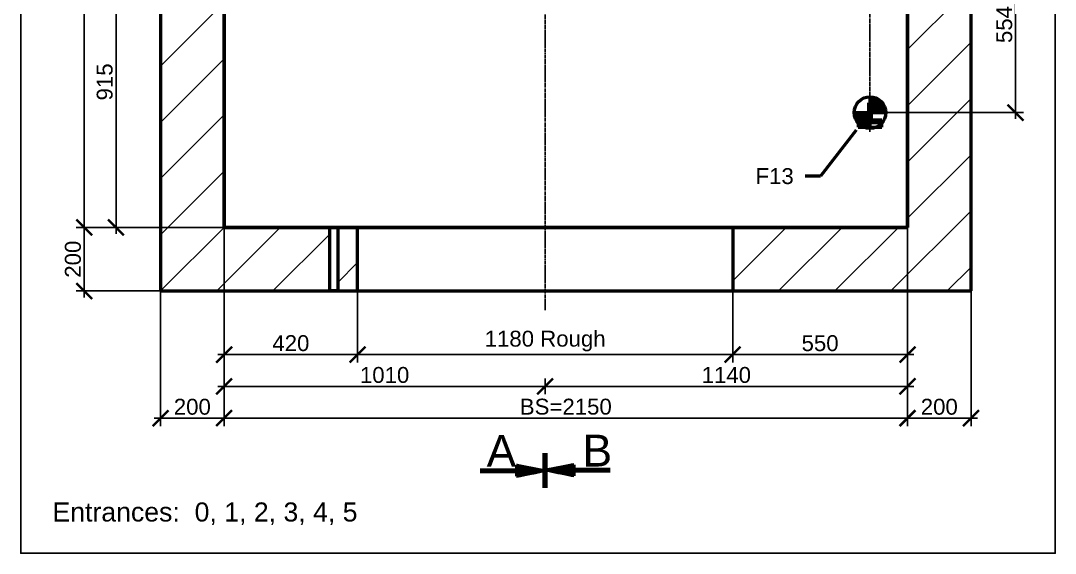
# Model space of a CAD drawing. Header units: millimetres. Extents: x -9546 to 173314, y -46180 to 27253.
# Drawn here: x -4618 to -1363, y -37458 to -35783 of the extents above; entities that cross this region are included whole.
import ezdxf

# ---------------------------------------------------------------- set-up
doc = ezdxf.new("R2010")
doc.units = ezdxf.units.MM
doc.linetypes.add('AM_ISO08W050', pattern=[18, 12, -1.5, 3, -1.5])
for name, color, linetype, lineweight in [('AM_0', 7, 'Continuous', 50), ('AM_5', 3, 'Continuous', 25), ('AM_8', 1, 'Continuous', 25), ('LDCar-AM_0', 7, 'Continuous', 50), ('LDCar-AM_7', 4, 'AM_ISO08W050', 25), ('LDGuides-AM_0', 7, 'Continuous', 50), ('LDShaft-AM_0', 7, 'Continuous', 50), ('LDShaft-AM_5', 3, 'Continuous', 25), ('LDShaft-AM_7', 4, 'AM_ISO08W050', 25)]:
    doc.layers.add(name, color=color, linetype=linetype, lineweight=lineweight)
doc.layers.add('AM_VIEWS', color=1, linetype='Continuous', lineweight=25, plot=False)
doc.styles.add('LD', font='ARIALUNI.ttf')
doc.styles.get("Standard").update_dxf_attribs({"font": 'ARIALUNI.ttf'})
doc.dimstyles.new('LIFT', dxfattribs={"dimtxt": 2.5, "dimasz": 2.5, "dimexe": 1.25, "dimexo": 0, "dimgap": 0.5, "dimtad": 1, "dimdec": 0, "dimzin": 1, "dimdsep": 46, "dimtxsty": 'LD', "dimblk": 'ARCHTICK', "dimcen": 0, "dimdle": 1, "dimclrd": 3, "dimclre": 3, "dimclrt": 4, "dimadec": 0, "dimazin": 0, "dimtp": 0.1, "dimtm": 0.1, "dimtfac": 0.71, "dimtdec": 0, "dimtix": 1, "dimtmove": 0, "dimatfit": 3, "dimfxl": 1, "dimtolj": 1, "dimarcsym": 0})

# ---------------------------------------------------------------- blocks, each defined once
blk = doc.blocks.new('LD_20260611094835_00000028')
at = {"layer": 'AM_8'}
for p, q in [((-200, 1567.8), (132.2, 1900)), ((-200, 1744.5), (-44.5, 1900)), ((109, 1700), (309, 1900)), ((285.8, 1700), (485.8, 1900)), ((462.6, 1700), (662.6, 1900)), ((639.3, 1700), (839.3, 1900)), ((816.1, 1700), (1016.1, 1900)), ((992.9, 1700), (1192.9, 1900)), ((1169.7, 1700), (1369.7, 1900)), ((1346.4, 1700), (1546.4, 1900)), ((1523.2, 1700), (1723.2, 1900)), ((1700, 1700), (1900, 1900)), ((1876.8, 1700), (2076.8, 1900)), ((2053.6, 1700), (2253.6, 1900)), ((2150, 1619.7), (2350, 1819.7)), ((2150, 1442.9), (2350, 1642.9)), ((-200, 1391), (0, 1591)), ((2150, 1266.1), (2350, 1466.1)), ((-200, 1214.2), (0, 1414.2)), ((2150, 1089.3), (2350, 1289.3)), ((-200, 1037.4), (0, 1237.4)), ((2150, 912.6), (2350, 1112.6)), ((-200, 860.7), (0, 1060.7)), ((2150, 735.8), (2350, 935.8)), ((-200, 683.9), (0, 883.9)), ((2150, 559), (2350, 759)), ((-200, 507.1), (0, 707.1)), ((2150, 382.2), (2350, 582.2)), ((-200, 330.3), (0, 530.3)), ((2150, 205.5), (2350, 405.5)), ((-200, 153.6), (0, 353.6)), ((2150, 28.7), (2350, 228.7)), ((-200, -23.2), (0, 176.8)), ((2098.1, -200), (2350, 51.9)), ((-200, -200), (0, 0)), ((-23.2, -200), (176.8, 0)), ((1600, -167.8), (1767.8, 0)), ((1744.5, -200), (1944.5, 0)), ((1921.3, -200), (2121.3, 0)), ((153.6, -200), (332.5, -21.1)), ((357.5, -172.8), (420, -110.3)), ((2274.9, -200), (2350, -124.9)), ((330.3, -200), (332.5, -197.8))]:
    blk.add_line(p, q, dxfattribs=at)
blk = doc.blocks.new('LD_20260611094835_00000029')
at = {"layer": 'LDShaft-AM_0'}
for p, q in [((0, 1900), (-200, 1900)), ((-200, 1900), (-200, -200)), ((2150, 1900), (0, 1900)), ((2350, 1900), (2150, 1900)), ((2350, -200), (2350, 1900)), ((0, 1700), (0, 0)), ((0, 0), (0, 1700)), ((0, 1700), (2150, 1700)), ((2150, 0), (2150, 1700)), ((2150, 1700), (2150, 0)), ((0, 0), (2150, 0)), ((332.5, 0), (0, 0)), ((357.5, 0), (332.5, 0)), ((332.5, -200), (332.5, 0)), ((420, 0), (357.5, 0)), ((357.5, 0), (357.5, -200)), ((1600, 0), (420, 0)), ((420, -200), (420, 0)), ((2150, 0), (1600, 0)), ((1600, 0), (1600, -200)), ((-200, -200), (0, -200)), ((0, -200), (332.5, -200)), ((332.5, -200), (357.5, -200)), ((357.5, -200), (420, -200)), ((420, -200), (1600, -200)), ((1600, -200), (2150, -200)), ((2150, -200), (2350, -200))]:
    blk.add_line(p, q, dxfattribs=at)
blk = doc.blocks.new('LD_20260611094835_0000002A')
at = {"layer": 'LDShaft-AM_7'}
for p, q in [((0, -1175), (0, 1045)), ((-1270, 0), (1400, 0))]:
    blk.add_line(p, q, dxfattribs=at)
blk = doc.blocks.new('LD_20260611094835_0000002E')
at = {"layer": 'LDCar-AM_7'}
blk.add_line((0, -614), (0, 614), dxfattribs=at)
blk = doc.blocks.new('LD_FORCE_TOP')
for p, q in [((0, 50), (0, -50)), ((0, 44.2), (5.5, 49.7)), ((0, 35.4), (12.9, 48.3)), ((0, 26.5), (19.5, 46)), ((0, 17.7), (25.4, 43.1)), ((0, 8.8), (30.7, 39.5)), ((0, 0), (35.4, 35.4)), ((-50, 0), (50, 0)), ((-49.7, -5.5), (-44.2, 0)), ((-48.3, -12.9), (-35.4, 0)), ((-46, -19.5), (-26.5, 0)), ((-43.1, -25.4), (-17.7, 0)), ((-39.5, -30.7), (-8.8, 0)), ((8.8, 0), (39.5, 30.7)), ((17.7, 0), (43.1, 25.4)), ((26.5, 0), (46, 19.5)), ((35.4, 0), (48.3, 12.9)), ((44.2, 0), (49.7, 5.5)), ((-35.4, -35.4), (0, 0)), ((-30.7, -39.5), (0, -8.8)), ((-25.4, -43.1), (0, -17.7)), ((-19.5, -46), (0, -26.5)), ((-12.9, -48.3), (0, -35.4)), ((-5.5, -49.7), (0, -44.2))]:
    blk.add_line(p, q)
blk.add_circle((0, 0), 50)
blk.add_solid([(0, 0), (0, 0), (0, 0)])
blk = doc.blocks.new('LD_20260611094835_00000032')
at = {"layer": 'LDCar-AM_0'}
blk.add_blockref('LD_FORCE_TOP', (0, 0), dxfattribs=at)
blk = doc.blocks.new('LD_20260611094835_00000033')
at = {"layer": 'LDGuides-AM_0'}
for p, q in [((5, 31), (-5, 31)), ((-5, 31), (-5, -24)), ((5, -24), (5, 31)), ((-5, -24), (-37.5, -24)), ((-37.5, -24), (-37.5, -31)), ((-37.5, -31), (37.5, -31)), ((37.5, -24), (5, -24)), ((37.5, -31), (37.5, -24))]:
    blk.add_line(p, q, dxfattribs=at)
blk = doc.blocks.new('LD_20260611094835_00000034')
at = {"layer": 'AM_0'}
for p, q in [((-37.5, 0), (-37.5, -15)), ((37.5, 0), (-37.5, 0)), ((37.5, -15), (37.5, 0)), ((-37.5, -15), (37.5, -15))]:
    blk.add_line(p, q, dxfattribs=at)
blk = doc.blocks.new('_ArchTick')
at = {"color": 0, "linetype": 'ByBlock', "const_width": 0.15}
blk.add_lwpolyline([(-0.5, -0.5), (0.5, 0.5)], dxfattribs=at)
blk = doc.blocks.new('*D2630')
at = {"layer": 'Defpoints', "color": 0, "transparency": 16777216}
for p in [(-3977.8, -36433.1), (-1827.8, -36433.1), (-1827.8, -37033.1)]:
    blk.add_point(p, dxfattribs=at)
at = {"layer": 'LDShaft-AM_5', "color": 3, "lineweight": -2, "transparency": 16777216}
for p, q in [((-3977.8, -36433.1), (-3977.8, -37058.1)), ((-1827.8, -36433.1), (-1827.8, -37058.1)), ((-3997.8, -37033.1), (-1807.8, -37033.1))]:
    blk.add_line(p, q, dxfattribs=at)
at = {"layer": 'LDShaft-AM_5', "color": 3, "lineweight": -2, "transparency": 16777216, "xscale": 50, "yscale": 50, "zscale": 50, "rotation": 180}
blk.add_blockref('_ArchTick', (-3977.8, -37033.1), dxfattribs=at)
at = {"layer": 'LDShaft-AM_5', "color": 3, "lineweight": -2, "transparency": 16777216, "xscale": 50, "yscale": 50, "zscale": 50}
blk.add_blockref('_ArchTick', (-1827.8, -37033.1), dxfattribs=at)
at = {"layer": 'LDShaft-AM_5', "color": 4, "transparency": 16777216, "insert": (-2902.8, -36997.2), "char_height": 50, "attachment_point": 5, "style": 'LD'}
blk.add_mtext('\\A1;BS=2150', dxfattribs=at)
blk = doc.blocks.new('*D2631')
at = {"layer": 'Defpoints', "color": 0, "transparency": 16777216}
for p in [(-4317.8, -35518.1), (-2967.8, -35518.1), (-2967.8, -36433.1)]:
    blk.add_point(p, dxfattribs=at)
at = {"layer": 'LDShaft-AM_5', "color": 3, "lineweight": -2, "transparency": 16777216}
for p, q in [((-4317.8, -36453.1), (-4317.8, -35498.1)), ((-2967.8, -35518.1), (-4342.8, -35518.1)), ((-2967.8, -36433.1), (-4342.8, -36433.1))]:
    blk.add_line(p, q, dxfattribs=at)
at = {"layer": 'LDShaft-AM_5', "color": 3, "lineweight": -2, "transparency": 16777216, "xscale": 50, "yscale": 50, "zscale": 50}
for p, rotation in [((-4317.8, -35518.1), 90), ((-4317.8, -36433.1), 270)]:
    blk.add_blockref('_ArchTick', p, dxfattribs=dict(at, rotation=rotation))
at = {"layer": 'LDShaft-AM_5', "color": 4, "transparency": 16777216, "insert": (-4353.3, -35975.6), "char_height": 50, "attachment_point": 5, "rotation": 90, "style": 'LD'}
blk.add_mtext('\\A1;915', dxfattribs=at)
blk = doc.blocks.new('*D2633')
at = {"layer": 'Defpoints', "color": 0, "transparency": 16777216}
for p in [(-4417.8, -34733.1), (-3977.8, -34733.1), (-3977.8, -36433.1)]:
    blk.add_point(p, dxfattribs=at)
at = {"layer": 'LDShaft-AM_5', "color": 3, "lineweight": -2, "transparency": 16777216}
for p, q in [((-4417.8, -36453.1), (-4417.8, -34713.1)), ((-3977.8, -34733.1), (-4442.8, -34733.1)), ((-3977.8, -36433.1), (-4442.8, -36433.1))]:
    blk.add_line(p, q, dxfattribs=at)
at = {"layer": 'LDShaft-AM_5', "color": 3, "lineweight": -2, "transparency": 16777216, "xscale": 50, "yscale": 50, "zscale": 50}
for p, rotation in [((-4417.8, -34733.1), 90), ((-4417.8, -36433.1), 270)]:
    blk.add_blockref('_ArchTick', p, dxfattribs=dict(at, rotation=rotation))
at = {"layer": 'LDShaft-AM_5', "color": 4, "transparency": 16777216, "insert": (-4453.6, -35583.1), "char_height": 50, "attachment_point": 5, "rotation": 90, "style": 'LD'}
blk.add_mtext('\\A1;TS= 1700', dxfattribs=at)
blk = doc.blocks.new('*D2634')
at = {"layer": 'Defpoints', "color": 0, "transparency": 16777216}
for p in [(-2377.8, -36808.1), (-1827.8, -36808.1), (-1827.8, -36833.1)]:
    blk.add_point(p, dxfattribs=at)
at = {"layer": 'LDShaft-AM_5', "color": 3, "lineweight": -2, "transparency": 16777216}
for p, q in [((-2377.8, -36808.1), (-2377.8, -36858.1)), ((-1827.8, -36808.1), (-1827.8, -36858.1)), ((-2397.8, -36833.1), (-1807.8, -36833.1))]:
    blk.add_line(p, q, dxfattribs=at)
at = {"layer": 'LDShaft-AM_5', "color": 3, "lineweight": -2, "transparency": 16777216, "xscale": 50, "yscale": 50, "zscale": 50, "rotation": 180}
blk.add_blockref('_ArchTick', (-2377.8, -36833.1), dxfattribs=at)
at = {"layer": 'LDShaft-AM_5', "color": 3, "lineweight": -2, "transparency": 16777216, "xscale": 50, "yscale": 50, "zscale": 50}
blk.add_blockref('_ArchTick', (-1827.8, -36833.1), dxfattribs=at)
at = {"layer": 'LDShaft-AM_5', "color": 4, "transparency": 16777216, "insert": (-2102.8, -36797.5), "char_height": 50, "attachment_point": 5, "style": 'LD'}
blk.add_mtext('\\A1;550', dxfattribs=at)
blk = doc.blocks.new('*D2636')
at = {"layer": 'AM_5', "color": 3, "lineweight": -2, "transparency": 16777216}
for p, q in [((-1827.8, -36433.1), (-1827.8, -36958.1)), ((-2967.8, -36908.1), (-2967.8, -36958.1)), ((-2987.8, -36933.1), (-1807.8, -36933.1))]:
    blk.add_line(p, q, dxfattribs=at)
at = {"layer": 'Defpoints', "color": 0, "transparency": 16777216}
for p in [(-1827.8, -36433.1), (-2967.8, -36908.1), (-1827.8, -36933.1)]:
    blk.add_point(p, dxfattribs=at)
at = {"layer": 'AM_5', "color": 3, "lineweight": -2, "transparency": 16777216, "xscale": 50, "yscale": 50, "zscale": 50, "rotation": 180}
blk.add_blockref('_ArchTick', (-2967.8, -36933.1), dxfattribs=at)
at = {"layer": 'AM_5', "color": 3, "lineweight": -2, "transparency": 16777216, "xscale": 50, "yscale": 50, "zscale": 50}
blk.add_blockref('_ArchTick', (-1827.8, -36933.1), dxfattribs=at)
at = {"layer": 'AM_5', "color": 4, "transparency": 16777216, "insert": (-2397.8, -36897.5), "char_height": 50, "attachment_point": 5, "style": 'LD'}
blk.add_mtext('\\A1;1140', dxfattribs=at)
blk = doc.blocks.new('*D2638')
at = {"layer": 'Defpoints', "color": 0, "transparency": 16777216}
for p in [(-3977.8, -36808.1), (-3557.8, -36808.1), (-3557.8, -36833.1)]:
    blk.add_point(p, dxfattribs=at)
at = {"layer": 'LDShaft-AM_5', "color": 3, "lineweight": -2, "transparency": 16777216}
for p, q in [((-3977.8, -36808.1), (-3977.8, -36858.1)), ((-3557.8, -36808.1), (-3557.8, -36858.1)), ((-3997.8, -36833.1), (-3537.8, -36833.1))]:
    blk.add_line(p, q, dxfattribs=at)
at = {"layer": 'LDShaft-AM_5', "color": 3, "lineweight": -2, "transparency": 16777216, "xscale": 50, "yscale": 50, "zscale": 50, "rotation": 180}
blk.add_blockref('_ArchTick', (-3977.8, -36833.1), dxfattribs=at)
at = {"layer": 'LDShaft-AM_5', "color": 3, "lineweight": -2, "transparency": 16777216, "xscale": 50, "yscale": 50, "zscale": 50}
blk.add_blockref('_ArchTick', (-3557.8, -36833.1), dxfattribs=at)
at = {"layer": 'LDShaft-AM_5', "color": 4, "transparency": 16777216, "insert": (-3767.8, -36797.5), "char_height": 50, "attachment_point": 5, "style": 'LD'}
blk.add_mtext('\\A1;420', dxfattribs=at)
blk = doc.blocks.new('*D2643')
at = {"layer": 'Defpoints', "color": 0, "transparency": 16777216}
for p in [(-3557.8, -36633.1), (-2377.8, -36633.1), (-2377.8, -36833.1)]:
    blk.add_point(p, dxfattribs=at)
at = {"layer": 'LDShaft-AM_5', "color": 3, "lineweight": -2, "transparency": 16777216}
for p, q in [((-3557.8, -36633.1), (-3557.8, -36858.1)), ((-2377.8, -36633.1), (-2377.8, -36858.1)), ((-3577.8, -36833.1), (-2357.8, -36833.1))]:
    blk.add_line(p, q, dxfattribs=at)
at = {"layer": 'LDShaft-AM_5', "color": 3, "lineweight": -2, "transparency": 16777216, "xscale": 50, "yscale": 50, "zscale": 50, "rotation": 180}
blk.add_blockref('_ArchTick', (-3557.8, -36833.1), dxfattribs=at)
at = {"layer": 'LDShaft-AM_5', "color": 3, "lineweight": -2, "transparency": 16777216, "xscale": 50, "yscale": 50, "zscale": 50}
blk.add_blockref('_ArchTick', (-2377.8, -36833.1), dxfattribs=at)
at = {"layer": 'LDShaft-AM_5', "color": 4, "transparency": 16777216, "insert": (-2967.8, -36790.6), "char_height": 50, "attachment_point": 5, "style": 'LD'}
blk.add_mtext('\\A1;1180 Rough ', dxfattribs=at)
blk = doc.blocks.new('*D2646')
at = {"layer": 'AM_5', "color": 3, "lineweight": -2, "transparency": 16777216}
for p, q in [((-1487.8, -36092.1), (-1487.8, -35498.1)), ((-2967.8, -35518.1), (-1462.8, -35518.1)), ((-1945.8, -36072.1), (-1462.8, -36072.1))]:
    blk.add_line(p, q, dxfattribs=at)
at = {"layer": 'Defpoints', "color": 0, "transparency": 16777216}
for p in [(-2967.8, -35518.1), (-1487.8, -35518.1), (-1945.8, -36072.1)]:
    blk.add_point(p, dxfattribs=at)
at = {"layer": 'AM_5', "color": 3, "lineweight": -2, "transparency": 16777216, "xscale": 50, "yscale": 50, "zscale": 50}
for p, rotation in [((-1487.8, -35518.1), 90), ((-1487.8, -36072.1), 270)]:
    blk.add_blockref('_ArchTick', p, dxfattribs=dict(at, rotation=rotation))
at = {"layer": 'AM_5', "color": 4, "transparency": 16777216, "insert": (-1523.2, -35795.1), "char_height": 50, "attachment_point": 5, "rotation": 90, "style": 'LD'}
blk.add_mtext('\\A1;554', dxfattribs=at)
blk = doc.blocks.new('*D2647')
at = {"layer": 'Defpoints', "color": 0, "transparency": 16777216}
for p in [(-3977.8, -36433.1), (-4177.8, -36633.1), (-3977.8, -37033.1)]:
    blk.add_point(p, dxfattribs=at)
at = {"layer": 'LDShaft-AM_5', "color": 3, "lineweight": -2, "transparency": 16777216}
for p, q in [((-3977.8, -36433.1), (-3977.8, -37058.1)), ((-4177.8, -36633.1), (-4177.8, -37058.1)), ((-4197.8, -37033.1), (-3957.8, -37033.1))]:
    blk.add_line(p, q, dxfattribs=at)
at = {"layer": 'LDShaft-AM_5', "color": 3, "lineweight": -2, "transparency": 16777216, "xscale": 50, "yscale": 50, "zscale": 50, "rotation": 180}
blk.add_blockref('_ArchTick', (-4177.8, -37033.1), dxfattribs=at)
at = {"layer": 'LDShaft-AM_5', "color": 3, "lineweight": -2, "transparency": 16777216, "xscale": 50, "yscale": 50, "zscale": 50}
blk.add_blockref('_ArchTick', (-3977.8, -37033.1), dxfattribs=at)
at = {"layer": 'LDShaft-AM_5', "color": 4, "transparency": 16777216, "insert": (-4077.8, -36997.5), "char_height": 50, "attachment_point": 5, "style": 'LD'}
blk.add_mtext('\\A1;200', dxfattribs=at)
blk = doc.blocks.new('*D2648')
at = {"layer": 'AM_5', "color": 3, "lineweight": -2, "transparency": 16777216}
for p, q in [((-3977.8, -36433.1), (-3977.8, -36958.1)), ((-2967.8, -36908.1), (-2967.8, -36958.1)), ((-3997.8, -36933.1), (-2947.8, -36933.1))]:
    blk.add_line(p, q, dxfattribs=at)
at = {"layer": 'Defpoints', "color": 0, "transparency": 16777216}
for p in [(-3977.8, -36433.1), (-2967.8, -36908.1), (-2967.8, -36933.1)]:
    blk.add_point(p, dxfattribs=at)
at = {"layer": 'AM_5', "color": 3, "lineweight": -2, "transparency": 16777216, "xscale": 50, "yscale": 50, "zscale": 50, "rotation": 180}
blk.add_blockref('_ArchTick', (-3977.8, -36933.1), dxfattribs=at)
at = {"layer": 'AM_5', "color": 3, "lineweight": -2, "transparency": 16777216, "xscale": 50, "yscale": 50, "zscale": 50}
blk.add_blockref('_ArchTick', (-2967.8, -36933.1), dxfattribs=at)
at = {"layer": 'AM_5', "color": 4, "transparency": 16777216, "insert": (-3472.8, -36897.5), "char_height": 50, "attachment_point": 5, "style": 'LD'}
blk.add_mtext('\\A1;1010', dxfattribs=at)
blk = doc.blocks.new('*D2649')
at = {"layer": 'Defpoints', "color": 0, "transparency": 16777216}
for p in [(-4417.8, -36433.1), (-3977.8, -36433.1), (-4177.8, -36633.1)]:
    blk.add_point(p, dxfattribs=at)
at = {"layer": 'LDShaft-AM_5', "color": 3, "lineweight": -2, "transparency": 16777216}
for p, q in [((-4417.8, -36653.1), (-4417.8, -36413.1)), ((-3977.8, -36433.1), (-4442.8, -36433.1)), ((-4177.8, -36633.1), (-4442.8, -36633.1))]:
    blk.add_line(p, q, dxfattribs=at)
at = {"layer": 'LDShaft-AM_5', "color": 3, "lineweight": -2, "transparency": 16777216, "xscale": 50, "yscale": 50, "zscale": 50}
for p, rotation in [((-4417.8, -36433.1), 90), ((-4417.8, -36633.1), 270)]:
    blk.add_blockref('_ArchTick', p, dxfattribs=dict(at, rotation=rotation))
at = {"layer": 'LDShaft-AM_5', "color": 4, "transparency": 16777216, "insert": (-4453.3, -36533.1), "char_height": 50, "attachment_point": 5, "rotation": 90, "style": 'LD'}
blk.add_mtext('\\A1;200', dxfattribs=at)
blk = doc.blocks.new('*D2650')
at = {"layer": 'Defpoints', "color": 0, "transparency": 16777216}
for p in [(-1827.8, -36433.1), (-1627.8, -36633.1), (-1627.8, -37033.1)]:
    blk.add_point(p, dxfattribs=at)
at = {"layer": 'LDShaft-AM_5', "color": 3, "lineweight": -2, "transparency": 16777216}
for p, q in [((-1827.8, -36433.1), (-1827.8, -37058.1)), ((-1627.8, -36633.1), (-1627.8, -37058.1)), ((-1847.8, -37033.1), (-1607.8, -37033.1))]:
    blk.add_line(p, q, dxfattribs=at)
at = {"layer": 'LDShaft-AM_5', "color": 3, "lineweight": -2, "transparency": 16777216, "xscale": 50, "yscale": 50, "zscale": 50, "rotation": 180}
blk.add_blockref('_ArchTick', (-1827.8, -37033.1), dxfattribs=at)
at = {"layer": 'LDShaft-AM_5', "color": 3, "lineweight": -2, "transparency": 16777216, "xscale": 50, "yscale": 50, "zscale": 50}
blk.add_blockref('_ArchTick', (-1627.8, -37033.1), dxfattribs=at)
at = {"layer": 'LDShaft-AM_5', "color": 4, "transparency": 16777216, "insert": (-1727.8, -36997.5), "char_height": 50, "attachment_point": 5, "style": 'LD'}
blk.add_mtext('\\A1;200', dxfattribs=at)
blk = doc.blocks.new('EMBED1797')
for p, q in [((-0.14, -2.69), (-0.14, 2.69)), ((-0.09, -2.69), (-0.09, 2.69)), ((-0.05, -2.69), (-0.05, 2.69)), ((0, -2.69), (0, 2.69)), ((0.05, -2.69), (0.05, 2.69)), ((0.09, -2.69), (0.09, 2.69)), ((0.14, -2.69), (0.14, 2.69)), ((-10.22, 0.14), (-0.84, 0.14)), ((-10.22, 0.09), (-0.61, 0.09)), ((-10.22, 0.05), (-0.37, 0.05)), ((-10.22, 0), (-0.14, 0)), ((-4.49, 0.87), (-0.14, 0)), ((-4.49, 0.87), (-4.49, 0)), ((-4.49, 0.84), (-4.35, 0.84)), ((-4.49, 0.79), (-4.12, 0.79)), ((-4.49, 0.74), (-3.88, 0.74)), ((-4.49, 0.7), (-3.65, 0.7)), ((-4.49, 0.65), (-3.41, 0.65)), ((-4.49, 0.6), (-3.18, 0.6)), ((-4.49, 0.56), (-2.95, 0.56)), ((-4.49, 0.51), (-2.71, 0.51)), ((-4.49, 0.46), (-2.48, 0.46)), ((-4.49, 0.42), (-2.24, 0.42)), ((-4.49, 0.37), (-2.01, 0.37)), ((-4.49, 0.33), (-1.78, 0.33)), ((-4.49, 0.28), (-1.54, 0.28)), ((-4.49, 0.23), (-1.31, 0.23)), ((-4.49, 0.19), (-1.08, 0.19)), ((-4.49, 0), (-4.49, -0.87)), ((-4.49, -0.87), (-0.14, 0)), ((-10.22, -0.05), (-0.37, -0.05)), ((-10.22, -0.09), (-0.61, -0.09)), ((-10.22, -0.14), (-0.84, -0.14)), ((-4.49, -0.19), (-1.08, -0.19)), ((-4.49, -0.23), (-1.31, -0.23)), ((-4.49, -0.28), (-1.54, -0.28)), ((-4.49, -0.33), (-1.78, -0.33)), ((-4.49, -0.37), (-2.01, -0.37)), ((-4.49, -0.42), (-2.24, -0.42)), ((-4.49, -0.46), (-2.48, -0.46)), ((-4.49, -0.51), (-2.71, -0.51)), ((-4.49, -0.56), (-2.95, -0.56)), ((-4.49, -0.6), (-3.18, -0.6)), ((-4.49, -0.65), (-3.41, -0.65)), ((-4.49, -0.7), (-3.65, -0.7)), ((-4.49, -0.74), (-3.88, -0.74)), ((-4.49, -0.79), (-4.12, -0.79)), ((-4.49, -0.84), (-4.35, -0.84))]:
    blk.add_line(p, q)
blk.add_text('A', height=5).set_placement((-9.21, 0.6))
blk = doc.blocks.new('EMBED1799')
for p, q in [((-0.14, -2.65), (-0.14, 2.74)), ((-0.09, -2.65), (-0.09, 2.74)), ((-0.05, -2.65), (-0.05, 2.74)), ((0, -2.65), (0, 2.74)), ((0.05, -2.65), (0.05, 2.74)), ((0.09, -2.65), (0.09, 2.74)), ((0.14, -2.65), (0.14, 2.74)), ((4.49, 0.91), (0.14, 0.05)), ((4.49, -0.82), (0.14, 0.05)), ((10.22, 0.05), (0.14, 0.05)), ((10.22, 0.09), (0.37, 0.09)), ((10.22, 0), (0.37, 0)), ((10.22, 0.14), (0.61, 0.14)), ((10.22, 0.19), (0.84, 0.19)), ((4.49, 0.23), (1.07, 0.23)), ((4.49, 0.28), (1.31, 0.28)), ((4.49, 0.33), (1.54, 0.33)), ((4.49, 0.37), (1.78, 0.37)), ((4.49, 0.42), (2.01, 0.42)), ((4.49, 0.46), (2.24, 0.46)), ((4.49, 0.51), (2.48, 0.51)), ((4.49, 0.56), (2.71, 0.56)), ((4.49, 0.6), (2.95, 0.6)), ((4.49, 0.65), (3.18, 0.65)), ((4.49, 0.7), (3.41, 0.7)), ((4.49, 0.74), (3.65, 0.74)), ((4.49, 0.79), (3.88, 0.79)), ((4.49, 0.84), (4.11, 0.84)), ((4.49, 0.88), (4.35, 0.88)), ((4.49, 0.91), (4.49, 0.05)), ((4.49, 0.05), (4.49, -0.82)), ((10.22, -0.05), (0.61, -0.05)), ((10.22, -0.09), (0.84, -0.09)), ((4.49, -0.14), (1.07, -0.14)), ((4.49, -0.19), (1.31, -0.19)), ((4.49, -0.23), (1.54, -0.23)), ((4.49, -0.28), (1.78, -0.28)), ((4.49, -0.33), (2.01, -0.33)), ((4.49, -0.37), (2.24, -0.37)), ((4.49, -0.42), (2.48, -0.42)), ((4.49, -0.46), (2.71, -0.46)), ((4.49, -0.51), (2.95, -0.51)), ((4.49, -0.56), (3.18, -0.56)), ((4.49, -0.6), (3.41, -0.6)), ((4.49, -0.65), (3.65, -0.65)), ((4.49, -0.7), (3.88, -0.7)), ((4.49, -0.74), (4.11, -0.74)), ((4.49, -0.79), (4.35, -0.79))]:
    blk.add_line(p, q)
blk.add_text('B', height=5).set_placement((5.88, 0.65))
blk = doc.blocks.new('LD_20260611094835_0000005B')
at = {"layer": 'LDShaft-AM_0'}
for p, q in [((1988.9, 305.8), (1875.9, 161)), ((1875.9, 161), (1827.9, 161))]:
    blk.add_line(p, q, dxfattribs=at)
blk.add_solid([(2032, 361), (1998.1, 298.6), (1979.7, 313), (2032, 361)], dxfattribs=at)
at = {"layer": 'LDShaft-AM_0', "insert": (1732, 161), "char_height": 50, "attachment_point": 5, "style": 'LD'}
blk.add_mtext('\\fArial Unicode MS|b0|i0;\\l\\C256;F13', dxfattribs=at)

msp = doc.modelspace()

# ---------------------------------------------------------------- linework, layer by layer
at = {"layer": 'AM_0'}
msp.add_lwpolyline([(-3645.3, -36433.1), (-3620.3, -36433.1), (-3620.3, -36633.1), (-3645.3, -36633.1)], close=True, dxfattribs=at)
at = {"layer": 'AM_VIEWS'}
msp.add_lwpolyline([(-4617.8, -33466.4), (-1362.8, -33466.4), (-1362.8, -37458.1), (-4617.8, -37458.1)], close=True, dxfattribs=at)

# ---------------------------------------------------------------- block references
for name, p in [('LD_20260611094835_0000002A', (-2967.8, -35518.1)), ('LD_20260611094835_00000028', (-3977.8, -36433.1)), ('LD_20260611094835_00000029', (-3977.8, -36433.1)), ('LD_20260611094835_0000002E', (-1945.8, -35518.1)), ('LD_20260611094835_00000032', (-1945.8, -36072.1)), ('LD_20260611094835_00000033', (-1945.8, -36072.1)), ('LD_20260611094835_0000005B', (-3977.8, -36433.1)), ('LD_20260611094835_00000034', (-1945.8, -36103.1))]:
    msp.add_blockref(name, p)
at = {"layer": 'LDShaft-AM_0', "xscale": 20, "yscale": 20, "zscale": 20}
for name in ['EMBED1797', 'EMBED1799']:
    msp.add_blockref(name, (-2967.8, -37198.1), dxfattribs=at)

# ---------------------------------------------------------------- texts
at = {"layer": 'LDShaft-AM_0', "insert": (-4517.8, -37298.1), "char_height": 60, "width": 1300, "attachment_point": 1, "style": 'LD'}
msp.add_mtext('\\fArial Unicode MS|b0|i0;\\l\\C256;Entrances:  0, 1, 2, 3, 4, 5\\P\\H0.7x;\\S', dxfattribs=at)

# ---------------------------------------------------------------- dimensions: what is measured, and where the dimension line sits
at = {"layer": 'AM_5'}
dim = msp.add_linear_dim(base=(-1487.8, -35518.1), p1=(-1945.8, -36072.1), p2=(-2967.8, -35518.1), angle=90, dimstyle='LIFT', override={"dimscale": 20, "dimtxt": 2.5, "dimtix": 1}, dxfattribs=at)
dim.commit()
dim.dimension.update_dxf_attribs({"geometry": '*D2646', "text_midpoint": (-1523.2, -35795.1)})
for base, p1, p2, picture, middle in [((-2967.8, -36933.1), (-3977.8, -36433.1), (-2967.8, -36908.1), '*D2648', (-3472.8, -36897.5)), ((-1827.8, -36933.1), (-2967.8, -36908.1), (-1827.8, -36433.1), '*D2636', (-2397.8, -36897.5))]:
    dim = msp.add_linear_dim(base=base, p1=p1, p2=p2, dimstyle='LIFT', override={"dimscale": 20, "dimtxt": 2.5, "dimtix": 1}, dxfattribs=at)
    dim.commit()
    dim.dimension.update_dxf_attribs({"geometry": picture, "text_midpoint": middle})
at = {"layer": 'LDShaft-AM_5'}
dim = msp.add_linear_dim(base=(-4417.8, -34733.1), p1=(-3977.8, -36433.1), p2=(-3977.8, -34733.1), angle=90, text='TS= <>', dimstyle='LIFT', override={"dimscale": 20, "dimtxt": 2.5, "dimtix": 1}, dxfattribs=at)
dim.commit()
dim.dimension.update_dxf_attribs({"geometry": '*D2633', "text_midpoint": (-4453.6, -35583.1)})
for base, p1, p2, picture, middle in [((-4317.8, -35518.1), (-2967.8, -36433.1), (-2967.8, -35518.1), '*D2631', (-4353.3, -35975.6)), ((-4417.8, -36433.1), (-4177.8, -36633.1), (-3977.8, -36433.1), '*D2649', (-4453.3, -36533.1))]:
    dim = msp.add_linear_dim(base=base, p1=p1, p2=p2, angle=90, dimstyle='LIFT', override={"dimscale": 20, "dimtxt": 2.5, "dimtix": 1}, dxfattribs=at)
    dim.commit()
    dim.dimension.update_dxf_attribs({"geometry": picture, "text_midpoint": middle})
for base, p1, p2, picture, middle in [((-3977.8, -37033.1), (-4177.8, -36633.1), (-3977.8, -36433.1), '*D2647', (-4077.8, -36997.5)), ((-1627.8, -37033.1), (-1827.8, -36433.1), (-1627.8, -36633.1), '*D2650', (-1727.8, -36997.5)), ((-3557.8, -36833.1), (-3977.8, -36808.1), (-3557.8, -36808.1), '*D2638', (-3767.8, -36797.5)), ((-1827.8, -36833.1), (-2377.8, -36808.1), (-1827.8, -36808.1), '*D2634', (-2102.8, -36797.5))]:
    dim = msp.add_linear_dim(base=base, p1=p1, p2=p2, dimstyle='LIFT', override={"dimscale": 20, "dimtxt": 2.5, "dimtix": 1}, dxfattribs=at)
    dim.commit()
    dim.dimension.update_dxf_attribs({"geometry": picture, "text_midpoint": middle})
for base, p1, p2, text, picture, middle in [((-1827.8, -37033.1), (-3977.8, -36433.1), (-1827.8, -36433.1), 'BS=<>', '*D2630', (-2902.8, -36997.2)), ((-2377.8, -36833.1), (-3557.8, -36633.1), (-2377.8, -36633.1), '<> Rough ', '*D2643', (-2967.8, -36790.6))]:
    dim = msp.add_linear_dim(base=base, p1=p1, p2=p2, text=text, dimstyle='LIFT', override={"dimscale": 20, "dimtxt": 2.5, "dimtix": 1}, dxfattribs=at)
    dim.commit()
    dim.dimension.update_dxf_attribs({"geometry": picture, "text_midpoint": middle})

doc.saveas('drawing.dxf')
